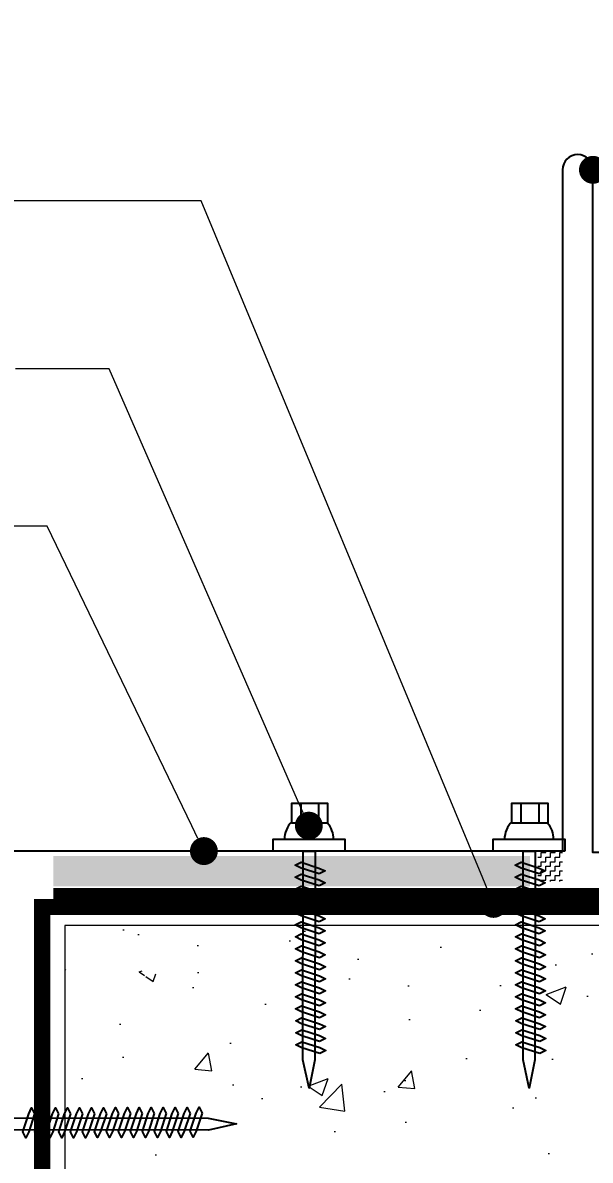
# Model space of a CAD drawing. Header units: inches. Extents: x -449 to 307, y -6 to 55.
# Drawn here: x -7.49 to 7.78, y 23.93 to 54.51 of the extents above; entities that cross this region are included whole.
import ezdxf
from ezdxf import colors
from ezdxf.entities.mleader import LeaderData, LeaderLine
from ezdxf.math import Vec2, Vec3

# ---------------------------------------------------------------- set-up
doc = ezdxf.new("R2010")
doc.units = ezdxf.units.IN
doc.header["$MEASUREMENT"] = 0
doc.layers.add('Fastener', color=94, linetype='Continuous')
doc.layers.add('Metal', color=17, linetype='Continuous', true_color=0x803345)
for name, color, linetype, lineweight in [('Others', 190, 'Continuous', 0), ('RAM HDR 327', 63, 'Continuous', 0), ('Ram Mastic', 191, 'Continuous', 0), ('Text', 20, 'Continuous', 0)]:
    doc.layers.add(name, color=color, linetype=linetype, lineweight=lineweight)
doc.layers.add('RamProof SYSTEM LIQUID', color=140, linetype='Continuous', lineweight=0, true_color=0x00bfff)
doc.styles.get("Standard").update_dxf_attribs({"font": 'ARIALN.TTF'})
pattern_1 = [(0, (-1556.54361, 18.45901), (0.125, 0.125), [0.125, -0.125]), (90, (-1556.41861, 18.45901), (-0.125, 0.125), [0.125, -0.125])]

# ---------------------------------------------------------------- blocks, each defined once
blk = doc.blocks.new('_Dot')
at = {"color": 0, "linetype": 'ByBlock', "lineweight": -2}
blk.add_line((-0.5, 0), (-1, 0), dxfattribs=at)
at = {"color": 0, "linetype": 'ByBlock', "const_width": 0.5}
blk.add_lwpolyline([(-0.25, 0, 1), (0.25, 0, 1)], format="xyb", close=True, dxfattribs=at)

msp = doc.modelspace()

# ---------------------------------------------------------------- hatches: boundary and pattern name
at = {"layer": 'Others', "linetype": 'Continuous'}
h = msp.add_hatch(dxfattribs=at)
h.set_pattern_fill('CONCRETE___STRUCTURAL_0002', color=256, style=0, pattern_type=2)
h.set_pattern_definition([(50, (-1131.268, -269.6465), (-5.465523, 0.478171), [0.5715, -6.2865]), (355, (-1131.268, -269.6465), (-1.057285, 5.731704), [0.4572, -5.0292]), (100.4514, (-1130.8127, -269.6863), (4.408241, 5.25353), [0.4857, -5.342703]), (46.1842, (-1131.268, -268.1225), (-8.132377, 1.261255), [0.85725, -9.42975]), (96.6356, (-1130.5905, -268.2276), (7.12213, 7.42278), [0.72855, -8.014053]), (351.1842, (-1131.268, -268.1225), (7.122124, 7.422784), [0.6858, -7.5438]), (21, (-1130.506, -268.5035), (-4.548432, 3.067956), [0.5715, -6.2865]), (326, (-1130.506, -268.5035), (1.854063, 5.525643), [0.4572, -5.0292]), (71.4514, (-1130.127, -268.759), (6.402496, 2.457682), [0.4857, -5.342703]), (37.5, (-1131.2682, -269.6465), (0.092658, 2.5366512), [0, -4.96824, 0, -5.1054, 0, -5.04825]), (7.5, (-1131.2682, -269.6465), (2.00459, 3.005417), [0, -2.91084, 0, -4.85394, 0, -1.92405]), (327.5, (-1132.9674, -269.6465), (-4.067727, 0.171868), [0, -1.905, 0, -5.9436, 0, -7.8867]), (317.5, (-1133.7294, -269.6465), (4.443879, 0.7628), [0, -2.4765, 0, -3.94716, 0, -5.6007])])
h.paths.add_polyline_path([(9.87, 20.508), (63.121, 20.508), (63.121, 30.493), (13.671, 30.493), (13.467, 30.493), (6.363, 30.493), (6.159, 30.493), (-6.604, 30.493), (-6.604, 29.508), (-6.283, 29.653), (-6.144, 29.379), (-6.078, 29.379), (-6.041, 29.493), (-5.961, 29.654), (-5.822, 29.379), (-5.757, 29.379), (-5.719, 29.494), (-5.639, 29.655), (-5.499, 29.379), (-5.435, 29.379), (-5.397, 29.495), (-5.317, 29.656), (-5.177, 29.378), (-5.114, 29.378), (-5.075, 29.496), (-4.995, 29.658), (-4.854, 29.378), (-4.793, 29.378), (-4.753, 29.498), (-4.674, 29.659), (-4.532, 29.378), (-4.471, 29.378), (-4.432, 29.499), (-4.352, 29.66), (-4.209, 29.378), (-4.15, 29.378), (-4.11, 29.5), (-4.03, 29.661), (-3.887, 29.377), (-3.829, 29.377), (-3.788, 29.501), (-3.708, 29.663), (-3.564, 29.377), (-3.507, 29.377), (-3.466, 29.503), (-3.386, 29.664), (-3.241, 29.377), (-3.186, 29.377), (-3.144, 29.504), (-3.065, 29.665), (-2.919, 29.377), (-2.865, 29.377), (-2.823, 29.505), (-2.743, 29.666), (-2.596, 29.376), (-2.496, 29.376), (-1.737, 29.218), (-2.494, 29.055), (-2.805, 29.055), (-2.901, 28.861), (-2.998, 29.055), (-3.126, 29.055), (-3.222, 28.86), (-3.321, 29.055), (-3.447, 29.055), (-3.544, 28.859), (-3.643, 29.055), (-3.768, 29.056), (-3.866, 28.857), (-3.966, 29.056), (-4.089, 29.056), (-4.188, 28.856), (-4.289, 29.056), (-4.41, 29.056), (-4.51, 28.855), (-4.611, 29.056), (-4.731, 29.056), (-4.831, 28.854), (-4.934, 29.056), (-5.052, 29.056), (-5.153, 28.852), (-5.256, 29.057), (-5.373, 29.057), (-5.475, 28.851), (-5.579, 29.057), (-5.694, 29.057), (-5.797, 28.85), (-5.901, 29.057), (-6.015, 29.057), (-6.119, 28.849), (-6.224, 29.057), (-6.336, 29.057), (-6.604, 29.022), (-6.604, 25.199), (-6.283, 25.343), (-6.144, 25.07), (-6.078, 25.07), (-6.041, 25.183), (-5.961, 25.344), (-5.822, 25.069), (-5.757, 25.069), (-5.719, 25.184), (-5.639, 25.346), (-5.499, 25.069), (-5.435, 25.069), (-5.397, 25.186), (-5.317, 25.347), (-5.177, 25.069), (-5.114, 25.069), (-5.075, 25.187), (-4.995, 25.348), (-4.854, 25.069), (-4.793, 25.069), (-4.753, 25.188), (-4.674, 25.349), (-4.532, 25.068), (-4.471, 25.068), (-4.432, 25.189), (-4.352, 25.351), (-4.209, 25.068), (-4.15, 25.068), (-4.11, 25.191), (-4.03, 25.352), (-3.887, 25.068), (-3.829, 25.068), (-3.788, 25.192), (-3.708, 25.353), (-3.564, 25.068), (-3.507, 25.068), (-3.466, 25.193), (-3.386, 25.354), (-3.241, 25.067), (-3.186, 25.067), (-3.144, 25.194), (-3.065, 25.356), (-2.919, 25.067), (-2.865, 25.067), (-2.823, 25.196), (-2.743, 25.357), (-2.596, 25.067), (-2.496, 25.067), (-1.737, 24.909), (-2.494, 24.745), (-2.805, 24.745), (-2.901, 24.552), (-2.998, 24.746), (-3.126, 24.746), (-3.222, 24.55), (-3.321, 24.746), (-3.447, 24.746), (-3.544, 24.549), (-3.643, 24.746), (-3.768, 24.746), (-3.866, 24.548), (-3.966, 24.746), (-4.089, 24.746), (-4.188, 24.547), (-4.289, 24.746), (-4.41, 24.747), (-4.51, 24.546), (-4.611, 24.747), (-4.731, 24.747), (-4.831, 24.544), (-4.934, 24.747), (-5.052, 24.747), (-5.153, 24.543), (-5.256, 24.747), (-5.373, 24.747), (-5.475, 24.542), (-5.579, 24.747), (-5.694, 24.748), (-5.797, 24.541), (-5.901, 24.748), (-6.015, 24.748), (-6.119, 24.539), (-6.224, 24.748), (-6.336, 24.748), (-6.604, 24.712), (-6.604, -3.694), (-0.839, -3.694), (0.304, -1.713), (2.493, -5.503), (3.537, -3.694), (9.87, -3.694)])
at = {"layer": 'Ram Mastic'}
h = msp.add_hatch(dxfattribs=at)
h.set_pattern_fill('ZIGZAG', color=256)
h.set_pattern_definition(pattern_1)
h.paths.add_polyline_path([(6.159, 32.114), (-6.664, 32.114), (-6.664, 31.296), (6.159, 31.296)])
h = msp.add_hatch(dxfattribs=at)
h.set_pattern_fill('ZIGZAG', color=256)
h.set_pattern_definition(pattern_1)
h.paths.add_polyline_path([(7.032, 31.422), (7.032, 32.24), (6.363, 32.24), (6.363, 31.422)])

# ---------------------------------------------------------------- linework, layer by layer
at = {"layer": 'Fastener'}
for p, q in [((-0.011, 33.535), (-0.011, 32.996)), ((0.472, 33.535), (0.472, 32.996)), ((5.908, 33.535), (5.908, 32.996)), ((6.391, 33.535), (6.391, 32.996))]:
    msp.add_line(p, q, dxfattribs=at)
for points in [[(0.713, 32.996), (-0.252, 32.996), (-0.252, 33.535), (0.713, 33.535)], [(6.632, 32.996), (5.667, 32.996), (5.667, 33.535), (6.632, 33.535)], [(0.054, 32.243), (0.376, 32.244), (0.371, 26.635), (0.213, 25.876), (0.05, 26.633)], [(5.973, 32.243), (6.295, 32.244), (6.29, 26.635), (6.132, 25.876), (5.969, 26.633)], [(0.482, 31.628), (-0.001, 31.787), (-0.162, 31.867), (-0.002, 31.948), (0.481, 31.789), (0.643, 31.709)], [(6.401, 31.628), (5.918, 31.787), (5.757, 31.867), (5.917, 31.948), (6.4, 31.789), (6.562, 31.709)], [(0.483, 31.306), (0, 31.465), (-0.161, 31.545), (-0.001, 31.626), (0.483, 31.467), (0.644, 31.387)], [(6.402, 31.306), (5.919, 31.465), (5.758, 31.545), (5.918, 31.626), (6.402, 31.467), (6.563, 31.387)], [(0.485, 30.984), (0.001, 31.143), (-0.16, 31.223), (0.001, 31.304), (0.484, 31.145), (0.645, 31.065)], [(6.404, 30.984), (5.92, 31.143), (5.759, 31.223), (5.92, 31.304), (6.403, 31.145), (6.564, 31.065)], [(0.486, 30.662), (0.003, 30.821), (-0.159, 30.901), (0.002, 30.982), (0.485, 30.823), (0.646, 30.743)], [(6.405, 30.662), (5.921, 30.821), (5.76, 30.901), (5.921, 30.982), (6.404, 30.823), (6.565, 30.743)], [(0.487, 30.341), (0.004, 30.5), (-0.157, 30.579), (0.003, 30.661), (0.486, 30.501), (0.648, 30.422)], [(6.406, 30.341), (5.923, 30.5), (5.761, 30.579), (5.922, 30.661), (6.405, 30.501), (6.567, 30.422)], [(0.488, 30.019), (0.005, 30.178), (-0.156, 30.258), (0.004, 30.339), (0.488, 30.18), (0.649, 30.1)], [(6.407, 30.019), (5.924, 30.178), (5.763, 30.258), (5.923, 30.339), (6.407, 30.18), (6.568, 30.1)], [(0.49, 29.697), (0.006, 29.856), (-0.155, 29.936), (0.006, 30.017), (0.489, 29.858), (0.65, 29.778)], [(6.409, 29.697), (5.925, 29.856), (5.764, 29.936), (5.925, 30.017), (6.408, 29.858), (6.569, 29.778)], [(0.491, 29.375), (0.007, 29.534), (-0.154, 29.614), (0.007, 29.695), (0.49, 29.536), (0.651, 29.456)], [(6.41, 29.375), (5.926, 29.534), (5.765, 29.614), (5.926, 29.695), (6.409, 29.536), (6.57, 29.456)], [(0.492, 29.053), (0.009, 29.212), (-0.153, 29.292), (0.008, 29.373), (0.491, 29.214), (0.653, 29.134)], [(6.411, 29.053), (5.928, 29.212), (5.766, 29.292), (5.927, 29.373), (6.41, 29.214), (6.572, 29.134)], [(0.493, 28.732), (0.01, 28.891), (-0.151, 28.97), (0.009, 29.052), (0.493, 28.892), (0.654, 28.813)], [(6.412, 28.732), (5.929, 28.891), (5.768, 28.97), (5.928, 29.052), (6.412, 28.892), (6.573, 28.813)], [(0.495, 28.41), (0.011, 28.569), (-0.15, 28.649), (0.011, 28.73), (0.494, 28.571), (0.655, 28.491)], [(6.413, 28.41), (5.93, 28.569), (5.769, 28.649), (5.93, 28.73), (6.413, 28.571), (6.574, 28.491)], [(0.496, 28.088), (0.012, 28.247), (-0.149, 28.327), (0.012, 28.408), (0.495, 28.249), (0.656, 28.169)], [(6.415, 28.088), (5.931, 28.247), (5.77, 28.327), (5.931, 28.408), (6.414, 28.249), (6.575, 28.169)], [(0.497, 27.766), (0.014, 27.925), (-0.148, 28.005), (0.013, 28.086), (0.496, 27.927), (0.658, 27.847)], [(6.416, 27.766), (5.933, 27.925), (5.771, 28.005), (5.932, 28.086), (6.415, 27.927), (6.577, 27.847)], [(0.498, 27.444), (0.015, 27.603), (-0.146, 27.683), (0.014, 27.764), (0.498, 27.605), (0.659, 27.525)], [(6.417, 27.444), (5.934, 27.603), (5.773, 27.683), (5.933, 27.764), (6.417, 27.605), (6.578, 27.525)], [(0.499, 27.123), (0.016, 27.282), (-0.145, 27.361), (0.016, 27.443), (0.499, 27.283), (0.66, 27.204)], [(6.418, 27.123), (5.935, 27.282), (5.774, 27.361), (5.934, 27.443), (6.418, 27.283), (6.579, 27.204)], [(0.501, 26.801), (0.017, 26.96), (-0.144, 27.04), (0.017, 27.121), (0.5, 26.962), (0.661, 26.882)], [(6.42, 26.801), (5.936, 26.96), (5.775, 27.04), (5.936, 27.121), (6.419, 26.962), (6.58, 26.882)], [(-8.104, 24.749), (-8.105, 25.071), (-2.496, 25.067), (-1.737, 24.909), (-2.494, 24.745)], [(-7.167, 25.179), (-7.326, 24.696), (-7.406, 24.534), (-7.487, 24.695), (-7.328, 25.178), (-7.248, 25.339)], [(-6.845, 25.18), (-7.004, 24.697), (-7.084, 24.536), (-7.165, 24.696), (-7.006, 25.18), (-6.926, 25.341)], [(-6.523, 25.181), (-6.682, 24.698), (-6.762, 24.537), (-6.843, 24.697), (-6.684, 25.181), (-6.604, 25.342)], [(-6.201, 25.183), (-6.36, 24.699), (-6.44, 24.538), (-6.521, 24.699), (-6.362, 25.182), (-6.283, 25.343)], [(-5.88, 25.184), (-6.039, 24.701), (-6.119, 24.539), (-6.2, 24.7), (-6.041, 25.183), (-5.961, 25.344)], [(-5.558, 25.185), (-5.717, 24.702), (-5.797, 24.541), (-5.878, 24.701), (-5.719, 25.184), (-5.639, 25.346)], [(-5.236, 25.186), (-5.395, 24.703), (-5.475, 24.542), (-5.556, 24.702), (-5.397, 25.186), (-5.317, 25.347)], [(-4.914, 25.188), (-5.073, 24.704), (-5.153, 24.543), (-5.234, 24.704), (-5.075, 25.187), (-4.995, 25.348)], [(-4.592, 25.189), (-4.751, 24.705), (-4.831, 24.544), (-4.912, 24.705), (-4.753, 25.188), (-4.674, 25.349)], [(-4.271, 25.19), (-4.43, 24.707), (-4.51, 24.546), (-4.591, 24.706), (-4.432, 25.189), (-4.352, 25.351)], [(-3.949, 25.191), (-4.108, 24.708), (-4.188, 24.547), (-4.269, 24.707), (-4.11, 25.191), (-4.03, 25.352)], [(-3.627, 25.193), (-3.786, 24.709), (-3.866, 24.548), (-3.947, 24.709), (-3.788, 25.192), (-3.708, 25.353)], [(-3.305, 25.194), (-3.464, 24.71), (-3.544, 24.549), (-3.625, 24.71), (-3.466, 25.193), (-3.386, 25.354)], [(-2.983, 25.195), (-3.142, 24.712), (-3.222, 24.55), (-3.303, 24.711), (-3.144, 25.194), (-3.065, 25.356)], [(-2.662, 25.196), (-2.821, 24.713), (-2.901, 24.552), (-2.982, 24.712), (-2.823, 25.196), (-2.743, 25.357)]]:
    msp.add_lwpolyline(points, close=True, dxfattribs=at)
for points in [[(-0.752, 32.24), (-0.752, 32.562), (1.179, 32.562), (1.179, 32.24)], [(5.167, 32.24), (5.167, 32.562), (7.098, 32.562), (7.098, 32.24)], [(1.179, 32.24), (-0.752, 32.24)], [(7.098, 32.24), (5.167, 32.24)]]:
    msp.add_lwpolyline(points, dxfattribs=at)
for centre, start, end in [((0.213, 32.562), 134.8012, 180), ((6.132, 32.562), 134.8012, 180), ((0.213, 32.562), 0, 41.1453), ((6.132, 32.562), 0, 41.1453)]:
    msp.add_arc(centre, 0.66, start, end, dxfattribs=at)
at = {"layer": 'Metal', "linetype": 'Continuous'}
msp.add_lwpolyline([(16.341, 32.21), (7.85, 32.21), (7.85, 50.554, 1), (7.032, 50.554), (7.032, 32.244), (-7.82, 32.244), (-11.291, 29.701, 1), (-10.568, 28.977), (-8.15, 30.555)], format="xyb", dxfattribs=at)
at = {"layer": 'Others'}
for p, q in [((-7.172, 30.243), (-7.172, 27.249)), ((-6.354, 30.243), (-6.354, -3.694))]:
    msp.add_line(p, q, dxfattribs=at)
at = {"layer": 'Others', "linetype": 'Continuous'}
for p, q in [((6.159, 30.243), (-6.354, 30.243)), ((-6.354, 30.243), (-6.354, 29.508)), ((6.363, 30.243), (6.159, 30.243)), ((13.467, 30.243), (6.363, 30.243)), ((-6.354, 29.508), (-6.354, 29.508)), ((-6.336, 29.057), (-6.354, 29.022)), ((-6.354, 29.022), (-6.354, 25.199)), ((-6.354, 25.199), (-6.283, 25.343)), ((-6.144, 25.07), (-6.078, 25.07)), ((-6.078, 25.07), (-6.041, 25.183)), ((-6.041, 25.183), (-5.961, 25.344)), ((-5.757, 25.069), (-5.719, 25.184)), ((-5.719, 25.184), (-5.639, 25.346)), ((-5.435, 25.069), (-5.397, 25.186)), ((-5.397, 25.186), (-5.317, 25.347)), ((-5.114, 25.069), (-5.075, 25.187)), ((-5.075, 25.187), (-4.995, 25.348)), ((-4.793, 25.069), (-4.753, 25.188)), ((-4.753, 25.188), (-4.674, 25.349)), ((-4.471, 25.068), (-4.432, 25.189)), ((-4.432, 25.189), (-4.352, 25.351)), ((-4.15, 25.068), (-4.11, 25.191)), ((-4.11, 25.191), (-4.03, 25.352)), ((-3.829, 25.068), (-3.788, 25.192)), ((-3.788, 25.192), (-3.708, 25.353)), ((-3.507, 25.068), (-3.466, 25.193)), ((-3.466, 25.193), (-3.386, 25.354)), ((-3.186, 25.067), (-3.144, 25.194)), ((-3.144, 25.194), (-3.065, 25.356)), ((-2.865, 25.067), (-2.823, 25.196)), ((-2.823, 25.196), (-2.743, 25.357)), ((-5.822, 25.069), (-5.757, 25.069)), ((-5.499, 25.069), (-5.435, 25.069)), ((-5.177, 25.069), (-5.114, 25.069)), ((-4.854, 25.069), (-4.793, 25.069)), ((-4.532, 25.068), (-4.471, 25.068)), ((-4.209, 25.068), (-4.15, 25.068)), ((-3.887, 25.068), (-3.829, 25.068)), ((-3.564, 25.068), (-3.507, 25.068)), ((-3.241, 25.067), (-3.186, 25.067)), ((-2.919, 25.067), (-2.865, 25.067)), ((-2.596, 25.067), (-2.496, 25.067)), ((-2.496, 25.067), (-1.737, 24.909)), ((-1.737, 24.909), (-2.494, 24.745)), ((-6.354, 24.712), (-6.354, -3.694)), ((-6.224, 24.748), (-6.336, 24.748)), ((-5.901, 24.748), (-6.015, 24.748)), ((-5.579, 24.747), (-5.694, 24.748)), ((-5.256, 24.747), (-5.373, 24.747)), ((-4.934, 24.747), (-5.052, 24.747)), ((-4.611, 24.747), (-4.731, 24.747)), ((-4.289, 24.746), (-4.41, 24.747)), ((-3.966, 24.746), (-4.089, 24.746)), ((-3.643, 24.746), (-3.768, 24.746)), ((-3.321, 24.746), (-3.447, 24.746)), ((-2.998, 24.746), (-3.126, 24.746)), ((-2.494, 24.745), (-2.805, 24.745))]:
    msp.add_line(p, q, dxfattribs=at)
at = {"layer": 'RAM HDR 327', "linetype": 'Continuous', "const_width": 0.15}
msp.add_lwpolyline([(16.621, 30.883), (-7.106, 30.883), (-7.106, 17.696)], dxfattribs=at)
at = {"layer": 'RamProof SYSTEM LIQUID', "const_width": 0.3}
for points in [[(-6.664, 31.103), (16.621, 31.103), (17.502, 30.95), (63.121, 30.95)], [(16.621, 30.675), (-6.897, 30.675), (-6.897, 17.696)]]:
    msp.add_lwpolyline(points, dxfattribs=at)

# ---------------------------------------------------------------- leaders
at = {"layer": 'Text'}
ml = msp.add_multileader_mtext('Standard', dxfattribs=at)
ml.set_content('.050" ALUMINUM SCREEN INSULATION STOP WITH DRAINAGE SLOTS.', color=256)
ml.set_leader_properties(color=256, lineweight=0)
ml.set_arrow_properties(name='DOT')
ml.build(insert=Vec2(0, 0))
ml.multileader.update_dxf_attribs({"text_left_attachment_type": 2, "text_right_attachment_type": 2, "dogleg_length": 0.36, "arrow_head_size": 0.75, "scale": 12})
ctx = ml.context
ctx.base_point, ctx.scale, ctx.char_height, ctx.arrow_head_size, ctx.landing_gap_size, ctx.plane_origin = Vec3(20.883, 53.023), 12, 1.08, 0.75, 0.54, Vec3(7.85, 50.554)
ctx.left_attachment, ctx.right_attachment = 2, 2
notes = []
notes.append((ctx, [(0, (1, 1, 0), (14.84, 53.023), (1, 0), 6.042, [(0, [(7.85, 50.554)], 0, [])])]))
ctx.mtext.insert, ctx.mtext.width, ctx.mtext.flow_direction = Vec3(21.423, 54.491), 23.1337, 5
ml = msp.add_multileader_mtext('Standard', dxfattribs=at)
ml.set_content('INSTALL RAM 327 HDR IN RAM PROOF GC, PRESS TIGHTLY INTO PLACE - EXTEND BELOW DECK AS SHOWN', color=256)
ml.set_leader_properties(color=256, lineweight=0)
ml.set_arrow_properties(name='DOT')
ml.build(insert=Vec2(0, 0))
ml.multileader.update_dxf_attribs({"text_left_attachment_type": 2, "text_right_attachment_type": 2, "dogleg_length": 0.36, "arrow_head_size": 0.75, "scale": 12})
ctx = ml.context
ctx.base_point, ctx.scale, ctx.char_height, ctx.arrow_head_size, ctx.landing_gap_size, ctx.plane_origin = Vec3(-44.587, 49.717), 12, 1.08, 0.75, 0.54, Vec3(1.961, 30.95)
ctx.left_attachment, ctx.right_attachment, ctx.text_align_type = 2, 2, 2
notes.append((ctx, [(1, (1, 1, 0), (-2.687, 49.717), (-1, 0), 5.337, [(0, [(5.175, 30.824)], 0, [])])]))
ctx.mtext.insert, ctx.mtext.width, ctx.mtext.alignment, ctx.mtext.flow_direction = Vec3(-8.564, 51.186), 36.70547, 3, 5
ml = msp.add_multileader_mtext('Standard', dxfattribs=at)
ml.set_content('EPDM WASHER FASTENERS.', color=256)
ml.set_leader_properties(color=256, lineweight=0)
ml.set_arrow_properties(name='DOT')
ml.build(insert=Vec2(0, 0))
ml.multileader.update_dxf_attribs({"text_left_attachment_type": 2, "text_right_attachment_type": 2, "dogleg_length": 0.36, "arrow_head_size": 0.75, "scale": 12})
ctx = ml.context
ctx.base_point, ctx.scale, ctx.char_height, ctx.arrow_head_size, ctx.landing_gap_size, ctx.plane_origin = Vec3(-26.014, 45.203), 12, 1.08, 0.75, 0.54, Vec3(-3.676, 29.973)
ctx.left_attachment, ctx.right_attachment, ctx.text_align_type = 2, 2, 2
notes.append((ctx, [(0, (1, 1, 0), (-5.165, 45.203), (-1, 0), 2.516, [(0, [(0.208, 32.926)], 0, [])])]))
ctx.mtext.insert, ctx.mtext.width, ctx.mtext.alignment, ctx.mtext.flow_direction = Vec3(-8.221, 45.762), 17.48942, 3, 5
ml = msp.add_multileader_mtext('Standard', dxfattribs=at)
ml.set_content('SHEET METAL SCUPPER SET IN RAM MASTIC SEALANT.', color=256)
ml.set_leader_properties(color=256, lineweight=0)
ml.set_arrow_properties(name='DOT')
ml.build(insert=Vec2(0, 0))
ml.multileader.update_dxf_attribs({"text_left_attachment_type": 2, "text_right_attachment_type": 2, "dogleg_length": 0.36, "arrow_head_size": 0.75, "scale": 12})
ctx = ml.context
ctx.base_point, ctx.scale, ctx.char_height, ctx.arrow_head_size, ctx.landing_gap_size, ctx.plane_origin = Vec3(-28.145, 40.976), 12, 1.08, 0.75, 0.54, Vec3(-9.669, 31.939)
ctx.left_attachment, ctx.right_attachment, ctx.text_align_type = 2, 2, 2
notes.append((ctx, [(0, (1, 1, 0), (-6.827, 40.976), (-1, 0), 1.15, [(0, [(-2.615, 32.244)], 0, [])])]))
ctx.mtext.insert, ctx.mtext.width, ctx.mtext.alignment, ctx.mtext.flow_direction = Vec3(-8.517, 42.444), 19.72384, 3, 5
for ctx, leaders in notes:
    for number, flags, end, landing, length, lines in leaders:
        leader = LeaderData()
        leader.index, (leader.has_last_leader_line, leader.has_dogleg_vector, leader.attachment_direction) = number, flags
        leader.last_leader_point, leader.dogleg_vector, leader.dogleg_length = Vec3(end), Vec3(landing), length
        for number, points, colour, breaks in lines:
            line = LeaderLine()
            line.index, line.vertices, line.color, line.breaks = number, Vec3.list(points), colors.encode_raw_color(colour), breaks
            leader.lines.append(line)
        ctx.leaders.append(leader)

doc.saveas('drawing.dxf')
